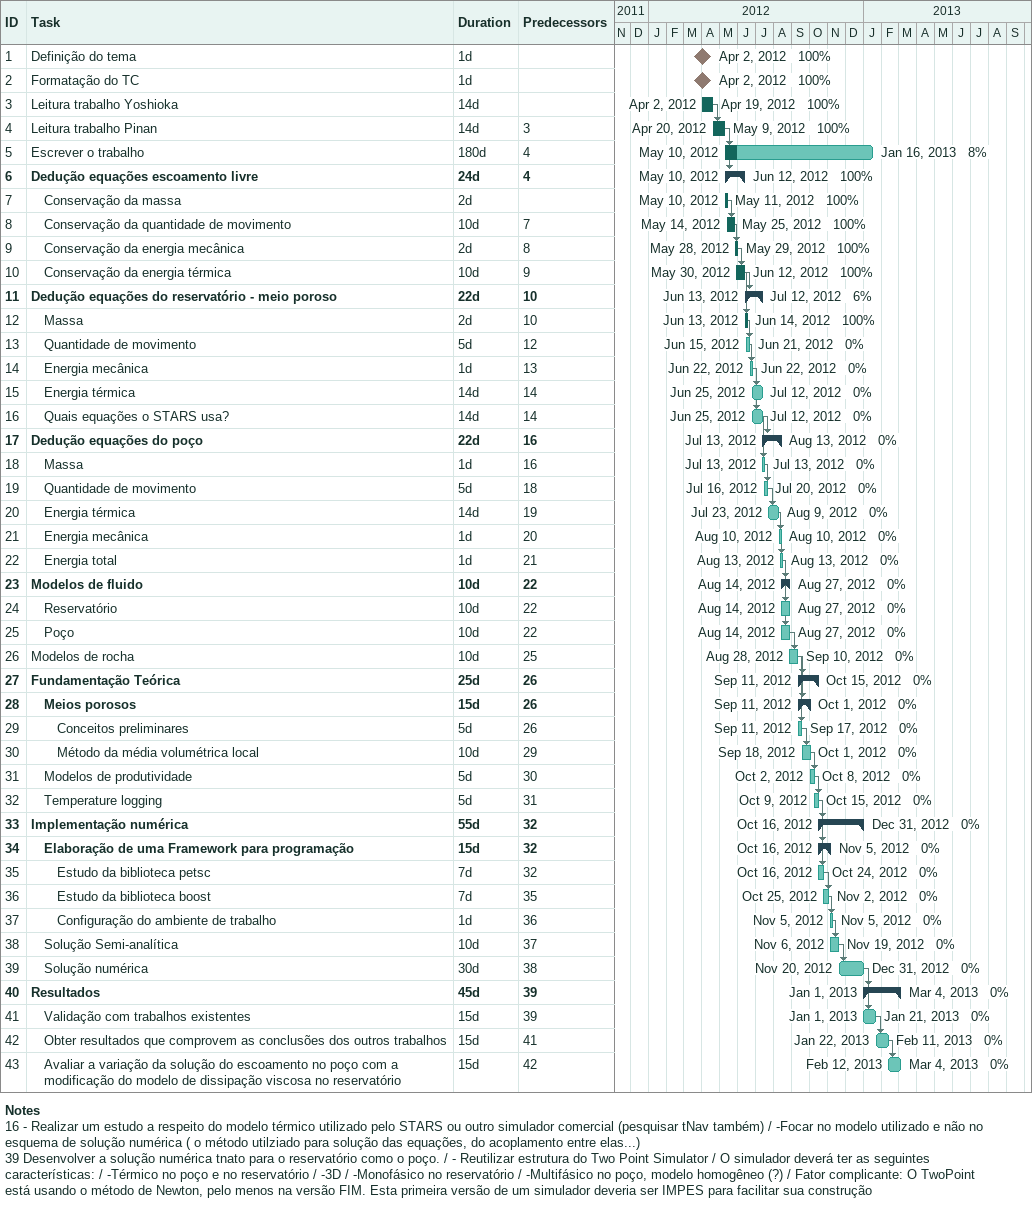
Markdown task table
| ID | Level | Task | Duration | Start | Finish | Predecessors | % complete |
|---|---|---|---|---|---|---|---|
| 1 | 1 | Definição do tema | 1d | 2012-04-02 | 2012-04-02 |  | 100 |
| 2 | 1 | Formatação do TC | 1d | 2012-04-02 | 2012-04-02 |  | 100 |
| 3 | 1 | Leitura trabalho Yoshioka | 14d | 2012-04-02 | 2012-04-19 |  | 100 |
| 4 | 1 | Leitura trabalho Pinan | 14d | 2012-04-20 | 2012-05-09 | 3 | 100 |
| 5 | 1 | Escrever o trabalho | 180d | 2012-05-10 | 2013-01-16 | 4 | 8 |
| 6 | 1 | **Dedução equações escoamento livre** | 24d | 2012-05-10 | 2012-06-12 | 4 | 100 |
| 7 | 2 | Conservação da massa | 2d | 2012-05-10 | 2012-05-11 |  | 100 |
| 8 | 2 | Conservação da quantidade de movimento | 10d | 2012-05-14 | 2012-05-25 | 7 | 100 |
| 9 | 2 | Conservação da energia mecânica | 2d | 2012-05-28 | 2012-05-29 | 8 | 100 |
| 10 | 2 | Conservação da energia térmica | 10d | 2012-05-30 | 2012-06-12 | 9 | 100 |
| 11 | 1 | **Dedução equações do reservatório - meio poroso** | 22d | 2012-06-13 | 2012-07-12 | 10 | 6 |
| 12 | 2 | Massa | 2d | 2012-06-13 | 2012-06-14 | 10 | 100 |
| 13 | 2 | Quantidade de movimento | 5d | 2012-06-15 | 2012-06-21 | 12 | 0 |
| 14 | 2 | Energia mecânica | 1d | 2012-06-22 | 2012-06-22 | 13 | 0 |
| 15 | 2 | Energia térmica | 14d | 2012-06-25 | 2012-07-12 | 14 | 0 |
| 16 | 2 | Quais equações o STARS usa? | 14d | 2012-06-25 | 2012-07-12 | 14 | 0 |
| 17 | 1 | **Dedução equações do poço** | 22d | 2012-07-13 | 2012-08-13 | 16 | 0 |
| 18 | 2 | Massa | 1d | 2012-07-13 | 2012-07-13 | 16 | 0 |
| 19 | 2 | Quantidade de movimento | 5d | 2012-07-16 | 2012-07-20 | 18 | 0 |
| 20 | 2 | Energia térmica | 14d | 2012-07-23 | 2012-08-09 | 19 | 0 |
| 21 | 2 | Energia mecânica | 1d | 2012-08-10 | 2012-08-10 | 20 | 0 |
| 22 | 2 | Energia total | 1d | 2012-08-13 | 2012-08-13 | 21 | 0 |
| 23 | 1 | **Modelos de fluido** | 10d | 2012-08-14 | 2012-08-27 | 22 | 0 |
| 24 | 2 | Reservatório | 10d | 2012-08-14 | 2012-08-27 | 22 | 0 |
| 25 | 2 | Poço | 10d | 2012-08-14 | 2012-08-27 | 22 | 0 |
| 26 | 1 | Modelos de rocha | 10d | 2012-08-28 | 2012-09-10 | 25 | 0 |
| 27 | 1 | **Fundamentação Teórica** | 25d | 2012-09-11 | 2012-10-15 | 26 | 0 |
| 28 | 2 | **Meios porosos** | 15d | 2012-09-11 | 2012-10-01 | 26 | 0 |
| 29 | 3 | Conceitos preliminares | 5d | 2012-09-11 | 2012-09-17 | 26 | 0 |
| 30 | 3 | Método da média volumétrica local | 10d | 2012-09-18 | 2012-10-01 | 29 | 0 |
| 31 | 2 | Modelos de produtividade | 5d | 2012-10-02 | 2012-10-08 | 30 | 0 |
| 32 | 2 | Temperature logging | 5d | 2012-10-09 | 2012-10-15 | 31 | 0 |
| 33 | 1 | **Implementação numérica** | 55d | 2012-10-16 | 2012-12-31 | 32 | 0 |
| 34 | 2 | **Elaboração de uma Framework para programação** | 15d | 2012-10-16 | 2012-11-05 | 32 | 0 |
| 35 | 3 | Estudo da biblioteca petsc | 7d | 2012-10-16 | 2012-10-24 | 32 | 0 |
| 36 | 3 | Estudo da biblioteca boost | 7d | 2012-10-25 | 2012-11-02 | 35 | 0 |
| 37 | 3 | Configuração do ambiente de trabalho | 1d | 2012-11-05 | 2012-11-05 | 36 | 0 |
| 38 | 2 | Solução Semi-analítica | 10d | 2012-11-06 | 2012-11-19 | 37 | 0 |
| 39 | 2 | Solução numérica | 30d | 2012-11-20 | 2012-12-31 | 38 | 0 |
| 40 | 1 | **Resultados** | 45d | 2013-01-01 | 2013-03-04 | 39 | 0 |
| 41 | 2 | Validação com trabalhos existentes | 15d | 2013-01-01 | 2013-01-21 | 39 | 0 |
| 42 | 2 | Obter resultados que comprovem as conclusões dos outros trabalhos | 15d | 2013-01-22 | 2013-02-11 | 41 | 0 |
| 43 | 2 | Avaliar a variação da solução do escoamento no poço com a modificação do modelo de dissipação viscosa no reservatório | 15d | 2013-02-12 | 2013-03-04 | 42 | 0 |

Notes
- 16: - Realizar um estudo a respeito do modelo térmico utilizado pelo STARS ou outro simulador comercial (pesquisar tNav também) / -Focar no modelo utilizado e não no esquema de solução numérica ( o método utilziado para solução das equações, do acoplamento entre elas...)
- 39: Desenvolver a solução numérica tnato para o reservatório como o poço. / - Reutilizar estrutura do Two Point Simulator / O simulador deverá ter as seguintes características: / -Térmico no poço e no reservatório / -3D / -Monofásico no reservatório / -Multifásico no poço, modelo homogêneo (?) / Fator complicante: O TwoPoint está usando o método de Newton, pelo menos na versão FIM. Esta primeira versão de um simulador deveria ser IMPES para facilitar sua construção
